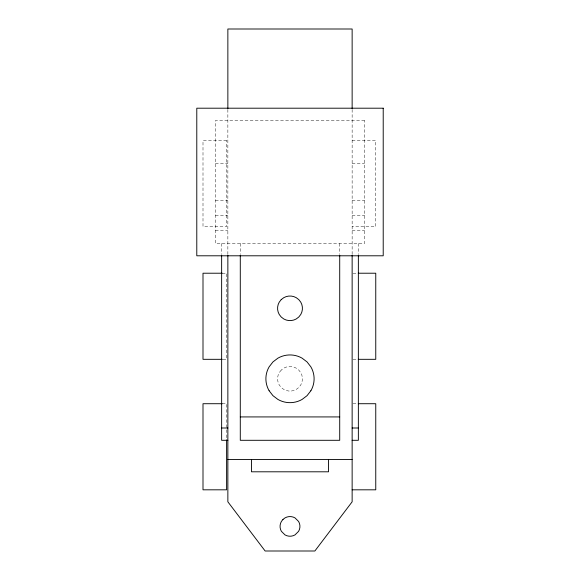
<?xml version="1.0" encoding="UTF-8"?>
<svg xmlns="http://www.w3.org/2000/svg" width="580" height="580" viewBox="0 0 580 580"><rect width="100%" height="100%" fill="white"/><g stroke="black" fill="none" stroke-linecap="round" stroke-linejoin="round"><path stroke-width="0.43" stroke-dasharray="2.9 2.17" d="M352.14 140.498L375.76 140.498L375.76 226.599L352.14 226.599M215.426 163.546L227.86 163.546M352.14 163.546L364.574 163.546M215.426 200.448L227.86 200.448M352.14 200.448L364.574 200.448M215.426 215.644L227.86 215.644M352.14 215.644L364.574 215.644M215.426 230.405L227.86 230.405M352.14 230.405L364.574 230.405M222.242 273.216L226.613 273.216L226.613 359.317L222.242 359.317M353.017 273.216L357.389 273.216M353.017 359.317L357.389 359.317M222.242 403.716L226.613 403.716L226.613 439.053M353.017 403.716L357.389 403.716M358.36 243.499L358.36 254.352M352.14 109.497L352.14 254.54M339.713 243.499L339.713 254.337M240.287 243.499L240.287 254.337M227.86 109.497L227.86 254.54M221.64 243.499L221.64 254.352M281.213 370.098L279.234 372.65A12.194 12.194 0 0 0 279.234 384.946L281.213 387.498L283.787 389.448A12.535 12.535 0 0 0 296.213 389.448L298.787 387.498L300.766 384.946A12.194 12.194 0 0 0 300.766 372.65L298.787 370.098L296.213 368.148A12.535 12.535 0 0 0 283.787 368.148L281.213 370.098M364.574 120.495L215.426 120.495L215.426 243.499L364.574 243.499L364.574 120.495M226.613 140.498L203 140.498L203 226.599L226.613 226.599L226.613 140.498"/><path stroke-width="0.87" d="M310.88 390.732L307.052 395.669L302.057 399.461A24.324 24.324 0 0 1 277.943 399.461L272.948 395.669L269.12 390.732M222.242 273.216L203 273.216L203 359.317L222.242 359.317M358.266 273.216L375.76 273.216L375.76 359.317L358.266 359.317M222.242 403.716L203 403.716L203 489.817L226.613 489.817L226.613 439.915M358.266 403.716L375.76 403.716L375.76 489.817L352.14 489.817M240.287 416.926L339.713 416.926M221.64 427.997L227.86 427.997M352.14 427.997L358.36 427.997M227.86 440.3L221.64 440.3L221.64 255.236M352.14 440.3L358.36 440.3L358.36 255.236M227.86 459.505L352.14 459.505M352.14 108.59L352.14 29L227.86 29L227.86 108.59M352.14 255.243L352.14 501.801L314.86 551L265.14 551L227.86 501.801L227.86 255.243M339.713 255.236L339.713 440.3L240.287 440.3L240.287 255.236M328.526 459.505L328.526 471.801L251.474 471.801L251.474 459.505M269.12 390.732A23.657 23.657 0 0 1 269.12 366.864L272.948 361.927L277.943 358.135A24.324 24.324 0 0 1 302.057 358.135L307.052 361.927L310.88 366.864A23.657 23.657 0 0 1 310.88 390.732M281.213 299.621L279.234 302.165A12.194 12.194 0 0 0 279.234 314.469L281.213 317.013L283.787 318.971A12.535 12.535 0 0 0 296.213 318.971L298.787 317.013L300.766 314.469A12.194 12.194 0 0 0 300.766 302.165L298.787 299.621L296.213 297.663A12.535 12.535 0 0 0 283.787 297.663L281.213 299.621M282.967 519.441L281.387 521.478A9.758 9.758 0 0 0 281.387 531.323L285.026 534.919A10.027 10.027 0 0 0 294.974 534.919L298.613 531.316A9.758 9.758 0 0 0 298.613 521.478L294.974 517.875A10.027 10.027 0 0 0 285.026 517.882L282.967 519.441M383.213 108.199L196.787 108.199L196.787 255.794L383.213 255.794L383.213 108.199"/></g></svg>
